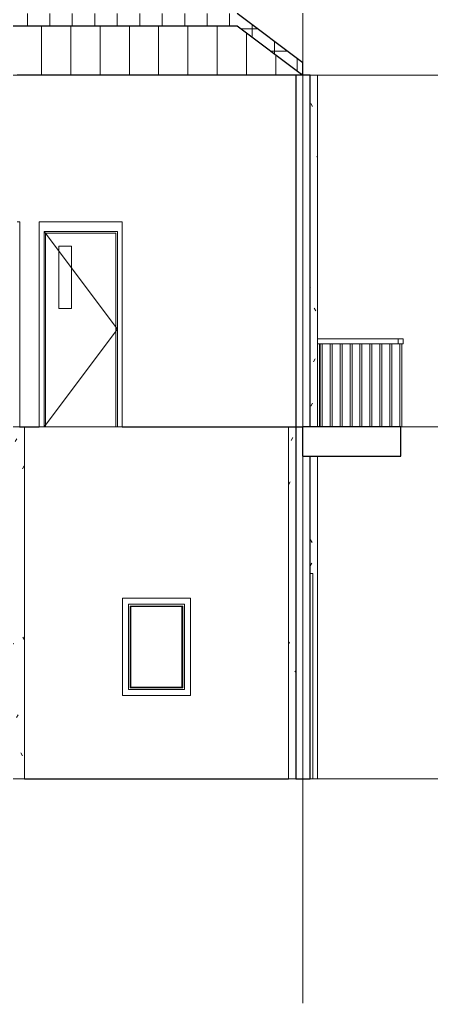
# Model space of a CAD drawing. Header units: millimetres. Extents: x 5566 to 87041, y 4768 to 57472.
# Drawn here: x 72032 to 76245, y 42087 to 52151 of the extents above; entities that cross this region are included whole.
import ezdxf

# ---------------------------------------------------------------- set-up
doc = ezdxf.new("R2010")
doc.units = ezdxf.units.MM
doc.layers.get('0').update_dxf_attribs({"color": 250})
for name, color, linetype, lineweight in [('A-DOOR', 255, 'Continuous', 15), ('A-DOOR-FRAM', 255, 'Continuous', 18), ('A-FLOR-HRAL', 255, 'Continuous', 9), ('A-GENM', 255, 'Continuous', 9), ('A-GLAZ', 255, 'Continuous', 15)]:
    doc.layers.add(name, color=color, linetype=linetype, lineweight=lineweight)
pattern_1 = [(0, (70270.64, 49527.88), (812.8, 203.2), [33.528, -576.072, 33.528, -576.072, -3251.2]), (0, (70270.64, 49527.88), (812.8, 203.2), [-1219.2, 33.528, -1185.672, 33.528, -576.072, -1422.4]), (0, (70270.64, 49527.88), (812.8, 203.2), [-3048, 33.528, -372.872, 33.528, -982.472]), (120, (70575.44, 49629.48), (-582.3764, 602.3054), [33.528, -576.072, 33.528, -3827.272]), (120, (70575.44, 49629.48), (-582.3764, 602.3054), [-643.128, -576.072, 33.528, -1185.672, -2032]), (120, (70575.44, 49629.48), (-582.3764, 602.3054), [-2438.4, 33.528, -576.072, 33.528, -1388.872]), (120, (70575.44, 49629.48), (-582.3764, 602.3054), [-3081.528, -372.872, 33.528, -982.472]), (240, (70677.04, 50035.88), (-230.4236, -805.5054), [33.528, -576.072, 33.528, -3827.272]), (240, (70677.04, 50035.88), (-230.4236, -805.5054), [-643.128, -576.072, 33.528, -1185.672, -2032]), (240, (70677.04, 50035.88), (-230.4236, -805.5054), [-2438.4, 33.528, -576.072, 33.528, -1388.872]), (240, (70677.04, 50035.88), (-230.4236, -805.5054), [-3081.528, -372.872, 33.528, -982.472])]

# ---------------------------------------------------------------- blocks, each defined once
blk = doc.blocks.new('M_Door-Passage-Single-Vision_Lite - 750 x 2000mm-V3-Section 3')
at = {"layer": 'A-DOOR-FRAM'}
for p, q in [((2478, 2100), (2453, 2100)), ((2478, 2100), (2478, 0)), ((2478, 0), (2453, 0))]:
    blk.add_line(p, q, dxfattribs=at)
blk = doc.blocks.new('M_Window-Fixed - 600 x 900mm-1696655-Section 3')
at = {"layer": 'A-GLAZ'}
for p, q in [((609, 1768), (1146, 1768)), ((609, 932), (609, 1768)), ((616, 1762), (616, 938)), ((1139, 1762), (616, 1762)), ((1139, 938), (1139, 1762)), ((1146, 1768), (1146, 932)), ((1146, 932), (609, 932)), ((616, 938), (1139, 938))]:
    blk.add_line(p, q, dxfattribs=at)
blk = doc.blocks.new('M_Trim-Window-Interior-Flat - Picture Frame-1691733-Section 3')
at = {"layer": 'A-GENM'}
for p, q in [((1225, 1847), (530, 1847)), ((530, 1847), (530, 853)), ((1225, 853), (1225, 1847)), ((590, 913), (590, 1787)), ((590, 1787), (1165, 1787)), ((1165, 1787), (1165, 913)), ((1165, 913), (590, 913)), ((530, 853), (1225, 853))]:
    blk.add_line(p, q, dxfattribs=at)
blk = doc.blocks.new('M_Door-Passage-Single-Vision_Lite - 750 x 2000mm-V1-Section 3')
at = {"layer": 'A-DOOR'}
for p, q in [((-5447, 2000), (-4697, 1000)), ((-5295, 1848), (-5168, 1848)), ((-5295, 1213), (-5295, 1848)), ((-5168, 1848), (-5168, 1213)), ((-5168, 1213), (-5295, 1213)), ((-4697, 1000), (-5447, 0)), ((-5432, 0), (-4713, 0))]:
    blk.add_line(p, q, dxfattribs=at)
at = {"layer": 'A-DOOR-FRAM'}
for p, q in [((-4647, 2100), (-5497, 2100)), ((-5497, 2100), (-5497, 0)), ((-4647, 2100), (-4647, 0)), ((-5447, 2000), (-4697, 2000)), ((-5447, 0), (-5447, 2000)), ((-5432, 1984), (-4713, 1984)), ((-5432, 0), (-5432, 1984)), ((-4713, 1984), (-4713, 0)), ((-4697, 2000), (-4697, 0)), ((-5497, 0), (-5447, 0)), ((-5447, 0), (-5432, 0)), ((-4697, 0), (-4713, 0)), ((-4647, 0), (-4697, 0))]:
    blk.add_line(p, q, dxfattribs=at)
blk = doc.blocks.new('Railing - 20mm-1708141-Section 3')
at = {"layer": 'A-FLOR-HRAL'}
blk.add_line((2547, 4450), (2547, 3600), dxfattribs=at)
blk = doc.blocks.new('Railing - 20mm-V6-Section 3')
at = {"layer": 'A-FLOR-HRAL'}
for p, q in [((3368, 4450), (3368, 3600)), ((3388, 3600), (3388, 4450)), ((3378, 3600), (3388, 3600))]:
    blk.add_line(p, q, dxfattribs=at)
blk = doc.blocks.new('Railing - 20mm-V7-Section 3')
at = {"layer": 'A-FLOR-HRAL'}
for p, q in [((3266, 3600), (3266, 4450)), ((3286, 4450), (3286, 3600))]:
    blk.add_line(p, q, dxfattribs=at)
blk = doc.blocks.new('Railing - Railing-1708273-Section 3')
at = {"layer": 'A-FLOR-HRAL'}
for p, q in [((3353, 4500), (2528, 4500)), ((2528, 4450), (3353, 4450)), ((3353, 4500), (3353, 4450)), ((3403, 4500), (3353, 4500)), ((3353, 4450), (3403, 4450)), ((3403, 4450), (3403, 4500))]:
    blk.add_line(p, q, dxfattribs=at)
for name, p in [('Railing - 20mm-1708141-Section 3', (0, 0)), ('Railing - 20mm-V7-Section 3', (-711, 0)), ('Railing - 20mm-V7-Section 3', (-610, 0)), ('Railing - 20mm-V7-Section 3', (-508, 0)), ('Railing - 20mm-V7-Section 3', (-406, 0)), ('Railing - 20mm-V7-Section 3', (-305, 0)), ('Railing - 20mm-V7-Section 3', (-203, 0)), ('Railing - 20mm-V7-Section 3', (-102, 0)), ('Railing - 20mm-V7-Section 3', (0, 0)), ('Railing - 20mm-V6-Section 3', (0, 0))]:
    blk.add_blockref(name, p)
blk = doc.blocks.new('Top Rail Type - Top Rail_Internal_-1708427-Section 3')
at = {"layer": 'A-FLOR-HRAL'}
for p, q in [((3353, 4500), (2528, 4500)), ((2528, 4450), (3353, 4450)), ((3353, 4500), (3353, 4450)), ((3403, 4500), (3353, 4500)), ((3353, 4450), (3403, 4450)), ((3403, 4450), (3403, 4500))]:
    blk.add_line(p, q, dxfattribs=at)

msp = doc.modelspace()

# ---------------------------------------------------------------- hatches: boundary and pattern name
at = {"lineweight": 9}
h = msp.add_hatch(dxfattribs=at)
h.set_pattern_fill('FP_2', color=256, style=0, pattern_type=2)
h.set_pattern_definition([(0, (70270.64, 49527.88), (0, 230), []), (90, (70270.64, 49527.88), (-230, 1e-14), [])])
h.paths.add_polyline_path([(62731.88963, 51584.12846), (65019.38963, 53299.75346), (66634.27822, 52088.58702), (74259.27822, 52088.58702), (74931.88963, 51584.12846), (74931.88963, 51709.12846), (74259.27822, 52213.58702), (66634.27822, 52213.58702), (65019.38963, 53424.75346), (62731.88963, 51709.12846)])
h = msp.add_hatch(dxfattribs=at)
h.set_pattern_fill('FP_5', color=256, style=0, pattern_type=2)
h.set_pattern_definition([(90, (72554.33, 54958.77), (-300, 2e-14), [])])
h.paths.add_polyline_path([(71947.83486, 51584.12846), (74931.88963, 51584.12846), (74259.27822, 52088.58702), (71259.27822, 52088.58702), (71931.88963, 51584.12846)])
h = msp.add_hatch(dxfattribs=at)
h.set_pattern_fill('FP_1', color=256, style=0, pattern_type=2)
h.set_pattern_definition(pattern_1)
h.paths.add_polyline_path([(72081.88963, 44384.12846), (72081.88963, 47984.12846), (71856.88963, 47984.12846), (71856.88963, 51584.12846), (71781.88963, 51584.12846), (71781.88963, 45505.35058), (71861.76677, 45455.55703), (71862.26677, 44384.12846), (71947.83486, 44384.12846)])
h.paths.add_polyline_path([(71842.26677, 44641.40387), (71842.26677, 45408.79347), (71781.88963, 45446.43117), (71781.88963, 44679.04157), (71799.63049, 44667.98232)])
h = msp.add_hatch(dxfattribs=at)
h.set_pattern_fill('FP_1', color=256, style=0, pattern_type=2)
h.set_pattern_definition(pattern_1)
h.paths.add_polyline_path([(75081.88963, 44384.12846), (75081.88963, 47684.12846), (75006.88963, 47684.12846), (75006.88963, 46484.12846), (75031.88963, 46484.12846), (75031.88963, 44384.12846)])
h.paths.add_polyline_path([(75081.88963, 47984.12846), (75081.88963, 51584.12846), (75006.88963, 51584.12846), (75006.88963, 47984.12846)])
h = msp.add_hatch(dxfattribs=at)
h.set_pattern_fill('FP_1', color=256, style=0, pattern_type=2)
h.set_pattern_definition(pattern_1)
h.paths.add_polyline_path([(74856.88963, 44384.12846), (74856.88963, 47984.12846), (74781.88963, 47984.12846), (74781.88963, 44384.12846)])

# ---------------------------------------------------------------- linework, layer by layer
for p, q in [((74931.88963, 42087.31255), (74931.88963, 56172.36436)), ((54300, 51584.12846), (86241.27059, 51584.12846)), ((75006.88963, 51584.12846), (75081.88963, 51584.12846)), ((75081.88963, 47984.12846), (75081.88963, 51584.12846)), ((54300, 47984.12846), (86241.27059, 47984.12846)), ((72081.88963, 44384.12846), (72081.88963, 47984.12846)), ((74781.88963, 44384.12846), (74781.88963, 47984.12846)), ((75081.88963, 44384.12846), (75081.88963, 47684.12846)), ((54300, 44384.12846), (86241.27059, 44384.12846)), ((72081.88963, 44384.12846), (71861.76677, 44384.12846)), ((74856.88963, 44384.12846), (74781.88963, 44384.12846)), ((75081.88963, 44384.12846), (75031.88963, 44384.12846))]:
    msp.add_line(p, q, dxfattribs=at)
for p, q in [((74931.88963, 51709.12846), (74259.27822, 52213.58702)), ((66634.27822, 52088.58702), (74259.27822, 52088.58702)), ((74259.27822, 52088.58702), (74931.88963, 51584.12846)), ((74931.88963, 51584.12846), (74931.88963, 51709.12846)), ((74856.88963, 51584.12846), (72006.88963, 51584.12846)), ((74856.88963, 51584.12846), (74856.88963, 44384.12846)), ((75006.88963, 51584.12846), (74856.88963, 51584.12846)), ((75006.88963, 47984.12846), (75006.88963, 51584.12846)), ((72031.88963, 47984.12846), (72231.88963, 47984.12846)), ((73081.88963, 47984.12846), (74856.88963, 47984.12846)), ((74856.88963, 47984.12846), (74931.88963, 47984.12846)), ((74931.88963, 47684.12846), (74931.88963, 47984.12846)), ((75931.88963, 47984.12846), (74931.88963, 47984.12846)), ((75931.88963, 47684.12846), (75931.88963, 47984.12846)), ((74931.88963, 47684.12846), (75931.88963, 47684.12846)), ((75006.88963, 44384.12846), (75006.88963, 47684.12846)), ((72081.88963, 44384.12846), (74781.88963, 44384.12846)), ((74856.88963, 44384.12846), (75006.88963, 44384.12846))]:
    msp.add_line(p, q)

# ---------------------------------------------------------------- block references
for name, p in [('M_Door-Passage-Single-Vision_Lite - 750 x 2000mm-V3-Section 3', (69554.32625, 47984.12846)), ('Railing - Railing-1708273-Section 3', (72554.32625, 44384.12846)), ('Top Rail Type - Top Rail_Internal_-1708427-Section 3', (72554.32625, 44384.12846)), ('M_Door-Passage-Single-Vision_Lite - 750 x 2000mm-V3-Section 3', (72554.32625, 44384.12846)), ('M_Window-Fixed - 600 x 900mm-1696655-Section 3', (72554.32625, 44384.12846))]:
    msp.add_blockref(name, p)
for name, p in [('M_Door-Passage-Single-Vision_Lite - 750 x 2000mm-V1-Section 3', (77729.32625, 47984.12846)), ('M_Trim-Window-Interior-Flat - Picture Frame-1691733-Section 3', (72554.32625, 44384.12846))]:
    msp.add_blockref(name, p, dxfattribs=at)

doc.saveas('drawing.dxf')
